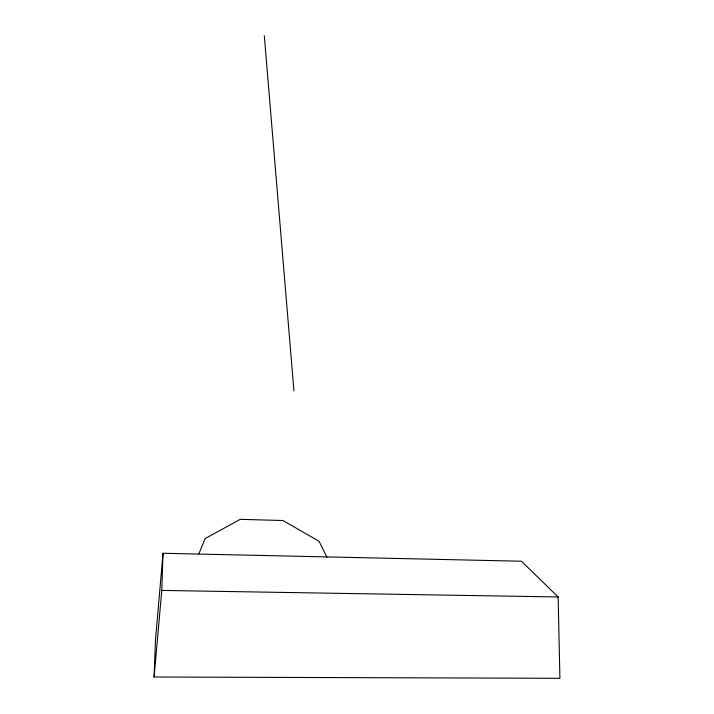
<?xml version="1.0" encoding="UTF-8"?>
<svg xmlns="http://www.w3.org/2000/svg" width="714" height="714" viewBox="0 0 714 714"><rect width="100%" height="100%" fill="white"/><g stroke="black" fill="none" stroke-linecap="round" stroke-linejoin="round"><path stroke-width="1.07" d="M154.09 677.006L161.783 590.424L163.024 553.27L521.47 561.231L558.152 596.966L559.91 678.3L154.09 677.006L155.447 640.342L163.024 553.27M198.813 553.921L205.204 538.543L240.234 519.337L283.03 520.524L319.104 541.346L326.958 557.277M161.783 590.424L558.152 596.966M264.296 35.7L293.936 390.87"/></g></svg>
